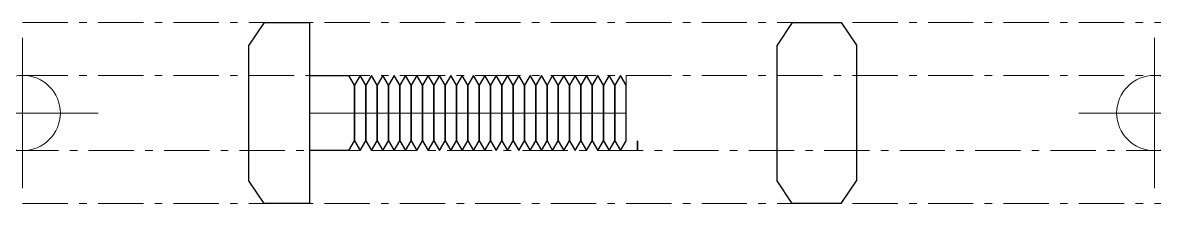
# Model space of a CAD drawing. Header units: centimetres. Extents: x 5 to 20, y 3.8 to 6.2.
import ezdxf

# ---------------------------------------------------------------- set-up
doc = ezdxf.new("R2010")
doc.units = ezdxf.units.CM
doc.header["$PDMODE"] = 34
doc.linetypes.add('ACAD_ISO10W100', pattern=[18, 12, -3, 0, -3])
doc.layers.add('detalii', color=201, linetype='Continuous', lineweight=20)
doc.layers.add('linii de ajutor', color=131, linetype='ACAD_ISO10W100', lineweight=20)
doc.layers.add('schita', color=7, linetype='Continuous')

msp = doc.modelspace()

# ---------------------------------------------------------------- linework, layer by layer
at = {"layer": 'detalii'}
msp.add_line((9.4, 5), (13, 5), dxfattribs=at)
for p in [(5, 5), (5, 5, 0.8), (20, 5)]:
    msp.add_point(p, dxfattribs=at)
at = {"layer": 'linii de ajutor', "ltscale": 0.05}
for p, q in [((13, 5.5), (13, 4.5)), ((8.8, 5), (13, 5))]:
    msp.add_line(p, q, dxfattribs=at)
for p in [(5, 6.2), (5, 5.5), (5, 3.8)]:
    msp.add_xline(p, (1, 0), dxfattribs=at)
for p, direction in [((9.475, 4.5), (-1, 0)), ((9.625, 4.5), (1, 0))]:
    msp.add_ray(p, direction, dxfattribs=at)
at = {"layer": 'schita'}
for p, q in [((8.2, 6.2), (8, 5.9)), ((8.2, 6.2), (8.8, 6.2)), ((8.8, 6.2), (8.8, 3.8)), ((15.2, 6.2), (15, 5.9)), ((15.2, 6.2), (15.85, 6.2)), ((15.85, 6.2), (16.05, 5.9)), ((8, 4.1), (8, 5.9)), ((15, 4.1), (15, 5.9)), ((16.05, 5.9), (16.05, 4.1)), ((8.8, 5.5), (9.325, 5.5)), ((9.4, 5.37), (9.4, 4.63)), ((9.325, 4.5), (8.8, 4.5)), ((8.2, 3.8), (8, 4.1)), ((15.2, 3.8), (15, 4.1)), ((15.85, 3.8), (16.05, 4.1)), ((8.8, 3.8), (8.2, 3.8)), ((15.85, 3.8), (15.2, 3.8))]:
    msp.add_line(p, q, dxfattribs=at)
msp.add_lwpolyline([(9.325, 4.5), (9.325, 4.5), (9.4, 4.63), (9.4, 5.37), (9.325, 5.5)], dxfattribs=at)
for points in [[(9.475, 5.5), (9.4, 5.37), (9.4, 4.63), (9.475, 4.5), (9.55, 4.63), (9.55, 5.37)], [(9.625, 5.5), (9.55, 5.37), (9.55, 4.63), (9.625, 4.5), (9.7, 4.63), (9.7, 5.37)], [(9.775, 5.5), (9.7, 5.37), (9.7, 4.63), (9.775, 4.5), (9.85, 4.63), (9.85, 5.37)], [(9.925, 5.5), (9.85, 5.37), (9.85, 4.63), (9.925, 4.5), (10, 4.63), (10, 5.37)], [(10.075, 5.5), (10, 5.37), (10, 4.63), (10.075, 4.5), (10.15, 4.63), (10.15, 5.37)], [(10.225, 5.5), (10.15, 5.37), (10.15, 4.63), (10.225, 4.5), (10.3, 4.63), (10.3, 5.37)], [(10.375, 5.5), (10.3, 5.37), (10.3, 4.63), (10.375, 4.5), (10.45, 4.63), (10.45, 5.37)], [(10.525, 5.5), (10.45, 5.37), (10.45, 4.63), (10.525, 4.5), (10.6, 4.63), (10.6, 5.37)], [(10.675, 5.5), (10.6, 5.37), (10.6, 4.63), (10.675, 4.5), (10.75, 4.63), (10.75, 5.37)], [(10.825, 5.5), (10.75, 5.37), (10.75, 4.63), (10.825, 4.5), (10.9, 4.63), (10.9, 5.37)], [(10.975, 5.5), (10.9, 5.37), (10.9, 4.63), (10.975, 4.5), (11.05, 4.63), (11.05, 5.37)], [(11.125, 5.5), (11.05, 5.37), (11.05, 4.63), (11.125, 4.5), (11.2, 4.63), (11.2, 5.37)], [(11.275, 5.5), (11.2, 5.37), (11.2, 4.63), (11.275, 4.5), (11.35, 4.63), (11.35, 5.37)], [(11.425, 5.5), (11.35, 5.37), (11.35, 4.63), (11.425, 4.5), (11.5, 4.63), (11.5, 5.37)], [(11.575, 5.5), (11.5, 5.37), (11.5, 4.63), (11.575, 4.5), (11.65, 4.63), (11.65, 5.37)], [(11.725, 5.5), (11.65, 5.37), (11.65, 4.63), (11.725, 4.5), (11.8, 4.63), (11.8, 5.37)], [(11.875, 5.5), (11.8, 5.37), (11.8, 4.63), (11.875, 4.5), (11.95, 4.63), (11.95, 5.37)], [(12.025, 5.5), (11.95, 5.37), (11.95, 4.63), (12.025, 4.5), (12.1, 4.63), (12.1, 5.37)], [(12.175, 5.5), (12.1, 5.37), (12.1, 4.63), (12.175, 4.5), (12.25, 4.63), (12.25, 5.37)], [(12.325, 5.5), (12.25, 5.37), (12.25, 4.63), (12.325, 4.5), (12.4, 4.63), (12.4, 5.37)], [(12.475, 5.5), (12.4, 5.37), (12.4, 4.63), (12.475, 4.5), (12.55, 4.63), (12.55, 5.37)], [(12.625, 5.5), (12.55, 5.37), (12.55, 4.63), (12.625, 4.5), (12.7, 4.63), (12.7, 5.37)], [(12.775, 5.5), (12.7, 5.37), (12.7, 4.63), (12.775, 4.5), (12.85, 4.63), (12.85, 5.37)], [(12.925, 5.5), (12.85, 5.37), (12.85, 4.63), (12.925, 4.5), (13, 4.63), (13, 5.37)]]:
    msp.add_lwpolyline(points, close=True, dxfattribs=at)
at = {"layer": 'schita', "extrusion": (-1, -4.44089e-16, 4.93038e-32), "elevation": -13.15}
msp.add_lwpolyline([(-4.5, 0), (-4.5, 0.149), (-4.629, 0.075)], close=True, dxfattribs=at)

doc.saveas('drawing.dxf')
